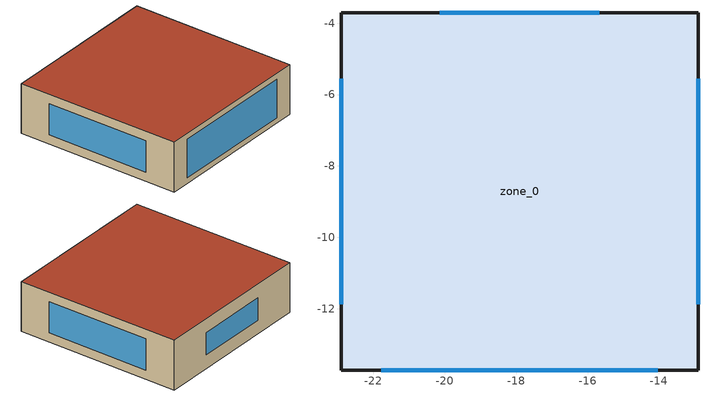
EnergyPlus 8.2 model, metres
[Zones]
zone_0
 floor ground (Interior Floor): -22.91,-13.72 -22.91,-3.72 -12.91,-3.72 -12.91,-13.72 z0
 wall outside (Exterior Wall): -22.91,-13.72 -12.91,-13.72 -12.91,-3.72 -22.91,-3.72 -22.91,-13.72 z0:3
 window (Exterior Window): -21.78,-13.72 -14.03,-13.72 z0.34:2.66; -12.91,-11.88 -12.91,-5.55 / -22.91,-5.55 -22.91,-11.88 z0.55:2.45; -15.67,-3.72 -20.14,-3.72 z0.83:2.17
 roof outside (Exterior Roof): -22.91,-13.72 -12.91,-13.72 -12.91,-3.72 -22.91,-3.72 z3
[Building]
Test_IDF.idf: North Axis {deg}=0; Terrain=City; Loads Convergence Tolerance Value=0.04; Temperature Convergence Tolerance Value {deltaC}=0.4; Solar Distribution=FullInteriorAndExteriorWithReflections; Maximum Number of Warmup Days=25; Minimum Number of Warmup Days=6
[Site:Location]
New York J F Kennedy IntL Ar USA: Latitude {deg}=40.65; Longitude {deg}=-73.8; Time Zone {hr}=-5; Elevation {m}=5
[Material] Thermal Absorptance=0.9
Name | Roughness | Thickness {m} | Conductivity {W/m-K} | Density {kg/m3} | Specific Heat {J/kg-K} | Solar Absorptance | Visible Absorptance
F16 ACOUSTIC TILE | MediumSmooth | 0.0191 | 0.06 | 368 | 590 | 0.3 | 0.3
M11 100MM LIGHTWEIGHT CONCRETE | MediumRough | 0.1016 | 0.53 | 1280 | 840 | 0.5 | 0.5
M01 100MM BRICK | MediumRough | 0.1016 | 0.89 | 1920 | 790 | 0.7 | 0.7
M15 200MM HEAVYWEIGHT CONCRETE | MediumRough | 0.2032 | 1.95 | 2240 | 900 | 0.7 | 0.7
I02 50MM INSULATION BOARD | MediumRough | 0.0508 | 0.03 | 43 | 1210 | 0.7 | 0.7
G01A 19MM GYPSUM BOARD | MediumSmooth | 0.019 | 0.16 | 800 | 1090 | 0.4 | 0.4
[Material:AirGap]
Name | Thermal Resistance {m2-K/W}
F05 CEILING AIR SPACE RESISTANCE | 0.18
F04 WALL AIR SPACE RESISTANCE | 0.15
[WindowMaterial:Glazing]
CLEAR 3MM: Optical Data Type=SpectralAverage; Thickness {m}=0.003; Solar Transmittance at Normal Incidence=0.837; Front Side Solar Reflectance at Normal Incidence=0.075; Back Side Solar Reflectance at Normal Incidence=0; Visible Transmittance at Normal Incidence=0.898; Front Side Visible Reflectance at Normal Incidence=0.081; Back Side Visible Reflectance at Normal Incidence=0; Infrared Transmittance at Normal Incidence=0; Front Side Infrared Hemispherical Emissivity=0.84; Back Side Infrared Hemispherical Emissivity=0.84; Conductivity {W/m-K}=0.9; Dirt Correction Factor for Solar and Visible Transmittance=1; Solar Diffusing=No
[WindowMaterial:Gas]
AIR 13MM: Gas Type=Air; Thickness {m}=0.0127
[Construction]
INTERIOR FLOOR: F16 Acoustic tile, F05 Ceiling air space resistance, M11 100mm lightweight concrete
EXTERIOR WALL: M01 100mm brick, M15 200mm heavyweight concrete, I02 50mm insulation board, F04 Wall air space resistance, G01a 19mm gypsum board
EXTERIOR WINDOW: Clear 3mm, Air 13mm, Clear 3mm
EXTERIOR ROOF: M11 100mm lightweight concrete, F05 Ceiling air space resistance, F16 Acoustic tile
[Zone]
zone_0: Type=1
[People]
zone_0OfficePeople: Zone or ZoneList=zone_0; Number of People Schedule=Medium Office Bldg Occ; Number of People Calculation Method=People/Area; People per Zone Floor Area {person/m2}=0.0565108; Fraction Radiant=0.3; Sensible Heat Fraction=autocalculate; Activity Level Schedule=Medium Office Activity
[Lights]
zone_0OfficeLights: Zone or ZoneList=zone_0; Schedule=Office Bldg Light; Design Level Calculation Method=Watts/Area; Watts per Zone Floor Area {W/m2}=11.8404
[ElectricEquipment]
zone_0ElectricEquipment: Zone or ZoneList=zone_0; Schedule=Medium Office Bldg Equip; Design Level Calculation Method=Watts/Area; Watts per Zone Floor Area {W/m2}=7.64241
[ZoneInfiltration:DesignFlowRate]
zone_0_Infiltration: Zone or ZoneList=zone_0; Schedule=Medium Office Infil Quarter On; Design Flow Rate Calculation Method=Flow/Area; Flow per Zone Floor Area {m3/s-m2}=0.000226568
[ZoneControl:Thermostat]
zone_0 Thermostat: Zone or ZoneList=zone_0; Control Type Schedule=HVAC Operation Schedule; Control 1=zone_0 Thermostat Dual SP Control
[ThermostatSetpoint:DualSetpoint]
zone_0 Thermostat Dual SP Control: Heating Setpoint Temperature Schedule=MEDIUM OFFICE HTGSETP SETPT 19.0; Cooling Setpoint Temperature Schedule=MEDIUM OFFICE CLGSETP SETPT 24.0
[ZoneHVAC:IdealLoadsAirSystem]
zone_0ZoneHVAC:IdealLoadsAirSystem: Maximum Heating Supply Air Temperature {C}=40; Minimum Cooling Supply Air Temperature {C}=11; Heating Limit=NoLimit; Cooling Limit=NoLimit; Dehumidification Control Type=Humidistat; Cooling Sensible Heat Ratio=0.7; Humidification Control Type=None
[Zone equipment]
zone_0: zone_0ZoneHVAC:IdealLoadsAirSystem
[Schedule:Day:Hourly]
Summer Control Type Day Sch; Winter Control Type Day Sch: 4, 4, 4, 4, 4, 4, 4, 4, 4, 4, 4, 4, 4, 4, 4, 4, 4, 4, 4, 4, 4, 4, 4, 4
[Schedule:Day:Interval]
MEDIUM OFFICE ACTIVITY DEFAULT SCHEDULE; MEDIUM OFFICE ACTIVITY SUMMER DESIGN DAY; MEDIUM OFFICE ACTIVITY WINTER DESIGN DAY: No, 24:00, 120
MEDIUM OFFICE BLDG OCC DEFAULT SCHEDULE: No, 06:00, 0, 07:00, 0.1, 08:00, 0.2, 12:00, 0.95, 13:00, 0.5, 17:00, 0.95, 18:00, 0.7, 20:00, 0.4, 22:00, 0.1, 24:00, 0.05
MEDIUM OFFICE BLDG OCC RULE 2 DAY SCHEDULE: No, 06:00, 0, 08:00, 0.1, 14:00, 0.5, 17:00, 0.1, 24:00, 0
MEDIUM OFFICE BLDG OCC SUMMER DESIGN DAY: No, 06:00, 0, 22:00, 1, 24:00, 0.05
MEDIUM OFFICE BLDG OCC WINTER DESIGN DAY; MEDIUM OFFICE BLDG OCC RULE 1 DAY SCHEDULE; OFFICE BLDG LIGHT WINTER DESIGN DAY; MEDIUM OFFICE BLDG EQUIP WINTER DESIGN DAY: No, 24:00, 0
OFFICE BLDG LIGHT DEFAULT SCHEDULE: No, 05:00, 0.05, 07:00, 0.1, 08:00, 0.3, 17:00, 0.9, 18:00, 0.7, 20:00, 0.5, 22:00, 0.3, 23:00, 0.1, 24:00, 0.05
OFFICE BLDG LIGHT RULE 2 DAY SCHEDULE: No, 06:00, 0.05, 08:00, 0.1, 14:00, 0.5, 17:00, 0.15, 24:00, 0.05
OFFICE BLDG LIGHT SUMMER DESIGN DAY; MEDIUM OFFICE BLDG EQUIP SUMMER DESIGN DAY; MEDIUM OFFICE INFIL QUARTER ON RULE 1 DAY SCHEDULE: No, 24:00, 1
OFFICE BLDG LIGHT RULE 1 DAY SCHEDULE: No, 24:00, 0.05
MEDIUM OFFICE BLDG EQUIP DEFAULT SCHEDULE: No, 08:00, 0.4, 12:00, 0.9, 13:00, 0.8, 17:00, 0.9, 18:00, 0.8, 20:00, 0.6, 22:00, 0.5, 24:00, 0.4
MEDIUM OFFICE BLDG EQUIP RULE 2 DAY SCHEDULE: No, 06:00, 0.3, 08:00, 0.4, 14:00, 0.5, 17:00, 0.35, 24:00, 0.3
MEDIUM OFFICE BLDG EQUIP RULE 1 DAY SCHEDULE: No, 24:00, 0.3
MEDIUM OFFICE CLGSETP DEFAULT SCHEDULESETPT 24.0; MEDIUM OFFICE CLGSETP SUMMER DESIGN DAYSETPT 24.0: No, 06:00, 26.7, 22:00, 24, 24:00, 26.7
MEDIUM OFFICE CLGSETP RULE 2 DAY SCHEDULESETPT 24.0: No, 06:00, 26.7, 18:00, 24, 24:00, 26.7
MEDIUM OFFICE CLGSETP WINTER DESIGN DAYSETPT 24.0; MEDIUM OFFICE CLGSETP RULE 1 DAY SCHEDULESETPT 24.0: No, 24:00, 24
MEDIUM OFFICE INFIL QUARTER ON DEFAULT SCHEDULE; MEDIUM OFFICE INFIL QUARTER ON SUMMER DESIGN DAY: No, 06:00, 1, 22:00, 0.25, 24:00, 1
MEDIUM OFFICE INFIL QUARTER ON RULE 2 DAY SCHEDULE; MEDIUM OFFICE INFIL QUARTER ON WINTER DESIGN DAY: No, 06:00, 1, 18:00, 0.25, 24:00, 1
MEDIUM OFFICE HTGSETP DEFAULT SCHEDULESETPT 19.0: No, 06:00, 15.6, 22:00, 19, 24:00, 15.6
MEDIUM OFFICE HTGSETP RULE 2 DAY SCHEDULESETPT 19.0: No, 06:00, 15.6, 18:00, 19, 24:00, 15.6
MEDIUM OFFICE HTGSETP SUMMER DESIGN DAYSETPT 19.0; MEDIUM OFFICE HTGSETP WINTER DESIGN DAYSETPT 19.0; MEDIUM OFFICE HTGSETP RULE 1 DAY SCHEDULESETPT 19.0: No, 24:00, 19
[Schedule:Week:Daily]
SCHEDULE:WEEK:DAILY {8ACABB31-9494-41CD-8C6E-BAAE270AAFFF}: Medium Office Activity Default Schedule, Medium Office Activity Default Schedule, Medium Office Activity Default Schedule, Medium Office Activity Default Schedule, Medium Office Activity Default Schedule, Medium Office Activity Default Schedule, Medium Office Activity Default Schedule, Medium Office Activity Default Schedule, Medium Office Activity Summer Design Day, Medium Office Activity Winter Design Day, Medium Office Activity Default Schedule, Medium Office Activity Default Schedule
SCHEDULE:WEEK:DAILY {E302B0A3-B99B-466F-9AA6-9D8D32FAE3B2}: Medium Office Bldg Occ Default Schedule, Medium Office Bldg Occ Default Schedule, Medium Office Bldg Occ Default Schedule, Medium Office Bldg Occ Default Schedule, Medium Office Bldg Occ Default Schedule, Medium Office Bldg Occ Default Schedule, Medium Office Bldg Occ Rule 2 Day Schedule, Medium Office Bldg Occ Default Schedule, Medium Office Bldg Occ Summer Design Day, Medium Office Bldg Occ Winter Design Day, Medium Office Bldg Occ Default Schedule, Medium Office Bldg Occ Default Schedule
SCHEDULE:WEEK:DAILY {A7A73C02-36A9-4A64-AB6B-1970276B047F}: Medium Office Bldg Occ Rule 1 Day Schedule, Medium Office Bldg Occ Default Schedule, Medium Office Bldg Occ Default Schedule, Medium Office Bldg Occ Default Schedule, Medium Office Bldg Occ Default Schedule, Medium Office Bldg Occ Default Schedule, Medium Office Bldg Occ Rule 2 Day Schedule, Medium Office Bldg Occ Default Schedule, Medium Office Bldg Occ Summer Design Day, Medium Office Bldg Occ Winter Design Day, Medium Office Bldg Occ Default Schedule, Medium Office Bldg Occ Default Schedule
SCHEDULE:WEEK:DAILY {18A47FFC-94AA-4D66-BD3F-1E675068371F}: Office Bldg Light Default Schedule, Office Bldg Light Default Schedule, Office Bldg Light Default Schedule, Office Bldg Light Default Schedule, Office Bldg Light Default Schedule, Office Bldg Light Default Schedule, Office Bldg Light Rule 2 Day Schedule, Office Bldg Light Default Schedule, Office Bldg Light Summer Design Day, Office Bldg Light Winter Design Day, Office Bldg Light Default Schedule, Office Bldg Light Default Schedule
SCHEDULE:WEEK:DAILY {80D2D95F-8568-42A4-A2EC-D1F2B9E86636}: Office Bldg Light Rule 1 Day Schedule, Office Bldg Light Default Schedule, Office Bldg Light Default Schedule, Office Bldg Light Default Schedule, Office Bldg Light Default Schedule, Office Bldg Light Default Schedule, Office Bldg Light Rule 2 Day Schedule, Office Bldg Light Default Schedule, Office Bldg Light Summer Design Day, Office Bldg Light Winter Design Day, Office Bldg Light Default Schedule, Office Bldg Light Default Schedule
SCHEDULE:WEEK:DAILY {9F490D7B-18CB-4091-BFD7-67EB394B02D9}: Medium Office Bldg Equip Default Schedule, Medium Office Bldg Equip Default Schedule, Medium Office Bldg Equip Default Schedule, Medium Office Bldg Equip Default Schedule, Medium Office Bldg Equip Default Schedule, Medium Office Bldg Equip Default Schedule, Medium Office Bldg Equip Rule 2 Day Schedule, Medium Office Bldg Equip Default Schedule, Medium Office Bldg Equip Summer Design Day, Medium Office Bldg Equip Winter Design Day, Medium Office Bldg Equip Default Schedule, Medium Office Bldg Equip Default Schedule
SCHEDULE:WEEK:DAILY {88B5806A-EF9A-4246-AB50-CC95FAE6B14D}: Medium Office Bldg Equip Rule 1 Day Schedule, Medium Office Bldg Equip Default Schedule, Medium Office Bldg Equip Default Schedule, Medium Office Bldg Equip Default Schedule, Medium Office Bldg Equip Default Schedule, Medium Office Bldg Equip Default Schedule, Medium Office Bldg Equip Rule 2 Day Schedule, Medium Office Bldg Equip Default Schedule, Medium Office Bldg Equip Summer Design Day, Medium Office Bldg Equip Winter Design Day, Medium Office Bldg Equip Default Schedule, Medium Office Bldg Equip Default Schedule
SETPT 24.0  {DD16D61D-89F4-46EF-8DBB-123239A6B08A}: MEDIUM OFFICE CLGSETP DEFAULT SCHEDULESETPT 24.0, MEDIUM OFFICE CLGSETP DEFAULT SCHEDULESETPT 24.0, MEDIUM OFFICE CLGSETP DEFAULT SCHEDULESETPT 24.0, MEDIUM OFFICE CLGSETP DEFAULT SCHEDULESETPT 24.0, MEDIUM OFFICE CLGSETP DEFAULT SCHEDULESETPT 24.0, MEDIUM OFFICE CLGSETP DEFAULT SCHEDULESETPT 24.0, MEDIUM OFFICE CLGSETP RULE 2 DAY SCHEDULESETPT 24.0, MEDIUM OFFICE CLGSETP DEFAULT SCHEDULESETPT 24.0, MEDIUM OFFICE CLGSETP SUMMER DESIGN DAYSETPT 24.0, MEDIUM OFFICE CLGSETP WINTER DESIGN DAYSETPT 24.0, MEDIUM OFFICE CLGSETP DEFAULT SCHEDULESETPT 24.0, MEDIUM OFFICE CLGSETP DEFAULT SCHEDULESETPT 24.0
SETPT 24.0  {66DE8A6A-2451-475C-9FC9-0AAFA88AFE80}: MEDIUM OFFICE CLGSETP RULE 1 DAY SCHEDULESETPT 24.0, MEDIUM OFFICE CLGSETP DEFAULT SCHEDULESETPT 24.0, MEDIUM OFFICE CLGSETP DEFAULT SCHEDULESETPT 24.0, MEDIUM OFFICE CLGSETP DEFAULT SCHEDULESETPT 24.0, MEDIUM OFFICE CLGSETP DEFAULT SCHEDULESETPT 24.0, MEDIUM OFFICE CLGSETP DEFAULT SCHEDULESETPT 24.0, MEDIUM OFFICE CLGSETP RULE 2 DAY SCHEDULESETPT 24.0, MEDIUM OFFICE CLGSETP DEFAULT SCHEDULESETPT 24.0, MEDIUM OFFICE CLGSETP SUMMER DESIGN DAYSETPT 24.0, MEDIUM OFFICE CLGSETP WINTER DESIGN DAYSETPT 24.0, MEDIUM OFFICE CLGSETP DEFAULT SCHEDULESETPT 24.0, MEDIUM OFFICE CLGSETP DEFAULT SCHEDULESETPT 24.0
SCHEDULE:WEEK:DAILY {FD981993-0638-4DEB-9426-FBBBB295E941}: Medium Office Infil Quarter On Default Schedule, Medium Office Infil Quarter On Default Schedule, Medium Office Infil Quarter On Default Schedule, Medium Office Infil Quarter On Default Schedule, Medium Office Infil Quarter On Default Schedule, Medium Office Infil Quarter On Default Schedule, Medium Office Infil Quarter On Rule 2 Day Schedule, Medium Office Infil Quarter On Default Schedule, Medium Office Infil Quarter On Summer Design Day, Medium Office Infil Quarter On Winter Design Day, Medium Office Infil Quarter On Default Schedule, Medium Office Infil Quarter On Default Schedule
SCHEDULE:WEEK:DAILY {362E557F-B099-4E5F-9518-D2FDB9D54436}: Medium Office Infil Quarter On Rule 1 Day Schedule, Medium Office Infil Quarter On Default Schedule, Medium Office Infil Quarter On Default Schedule, Medium Office Infil Quarter On Default Schedule, Medium Office Infil Quarter On Default Schedule, Medium Office Infil Quarter On Default Schedule, Medium Office Infil Quarter On Rule 2 Day Schedule, Medium Office Infil Quarter On Default Schedule, Medium Office Infil Quarter On Summer Design Day, Medium Office Infil Quarter On Winter Design Day, Medium Office Infil Quarter On Default Schedule, Medium Office Infil Quarter On Default Schedule
SETPT 19.0  {84ADA557-81DB-4D17-BAC1-73412FA1E47E}: MEDIUM OFFICE HTGSETP DEFAULT SCHEDULESETPT 19.0, MEDIUM OFFICE HTGSETP DEFAULT SCHEDULESETPT 19.0, MEDIUM OFFICE HTGSETP DEFAULT SCHEDULESETPT 19.0, MEDIUM OFFICE HTGSETP DEFAULT SCHEDULESETPT 19.0, MEDIUM OFFICE HTGSETP DEFAULT SCHEDULESETPT 19.0, MEDIUM OFFICE HTGSETP DEFAULT SCHEDULESETPT 19.0, MEDIUM OFFICE HTGSETP RULE 2 DAY SCHEDULESETPT 19.0, MEDIUM OFFICE HTGSETP DEFAULT SCHEDULESETPT 19.0, MEDIUM OFFICE HTGSETP SUMMER DESIGN DAYSETPT 19.0, MEDIUM OFFICE HTGSETP WINTER DESIGN DAYSETPT 19.0, MEDIUM OFFICE HTGSETP DEFAULT SCHEDULESETPT 19.0, MEDIUM OFFICE HTGSETP DEFAULT SCHEDULESETPT 19.0
SETPT 19.0  {6EECE89A-8AAD-4973-A2FD-357796DF62B2}: MEDIUM OFFICE HTGSETP RULE 1 DAY SCHEDULESETPT 19.0, MEDIUM OFFICE HTGSETP DEFAULT SCHEDULESETPT 19.0, MEDIUM OFFICE HTGSETP DEFAULT SCHEDULESETPT 19.0, MEDIUM OFFICE HTGSETP DEFAULT SCHEDULESETPT 19.0, MEDIUM OFFICE HTGSETP DEFAULT SCHEDULESETPT 19.0, MEDIUM OFFICE HTGSETP DEFAULT SCHEDULESETPT 19.0, MEDIUM OFFICE HTGSETP RULE 2 DAY SCHEDULESETPT 19.0, MEDIUM OFFICE HTGSETP DEFAULT SCHEDULESETPT 19.0, MEDIUM OFFICE HTGSETP SUMMER DESIGN DAYSETPT 19.0, MEDIUM OFFICE HTGSETP WINTER DESIGN DAYSETPT 19.0, MEDIUM OFFICE HTGSETP DEFAULT SCHEDULESETPT 19.0, MEDIUM OFFICE HTGSETP DEFAULT SCHEDULESETPT 19.0
Summer Control Type Week Sch: Summer Control Type Day Sch, Summer Control Type Day Sch, Summer Control Type Day Sch, Summer Control Type Day Sch, Summer Control Type Day Sch, Summer Control Type Day Sch, Summer Control Type Day Sch, Summer Control Type Day Sch, Summer Control Type Day Sch, Summer Control Type Day Sch, Summer Control Type Day Sch, Summer Control Type Day Sch
Winter Control Type Week Sch: Winter Control Type Day Sch, Winter Control Type Day Sch, Winter Control Type Day Sch, Winter Control Type Day Sch, Winter Control Type Day Sch, Winter Control Type Day Sch, Winter Control Type Day Sch, Winter Control Type Day Sch, Winter Control Type Day Sch, Winter Control Type Day Sch, Winter Control Type Day Sch, Winter Control Type Day Sch
[Schedule:Year]
MEDIUM OFFICE ACTIVITY: Schedule:Week:Daily {8acabb31-9494-41cd-8c6e-baae270aafff}, 1, 1, 12, 31
MEDIUM OFFICE BLDG OCC: Schedule:Week:Daily {e302b0a3-b99b-466f-9aa6-9d8d32fae3b2}, 1, 1, 1, 3, Schedule:Week:Daily {a7a73c02-36a9-4a64-ab6b-1970276b047f}, 1, 4, 12, 31
OFFICE BLDG LIGHT: Schedule:Week:Daily {18a47ffc-94aa-4d66-bd3f-1e675068371f}, 1, 1, 1, 3, Schedule:Week:Daily {80d2d95f-8568-42a4-a2ec-d1f2b9e86636}, 1, 4, 12, 31
MEDIUM OFFICE BLDG EQUIP: Schedule:Week:Daily {9f490d7b-18cb-4091-bfd7-67eb394b02d9}, 1, 1, 1, 3, Schedule:Week:Daily {88b5806a-ef9a-4246-ab50-cc95fae6b14d}, 1, 4, 12, 31
MEDIUM OFFICE CLGSETP SETPT 24.0: SETPT 24.0  {DD16D61D-89F4-46EF-8DBB-123239A6B08A}, 1, 1, 1, 3, SETPT 24.0  {66DE8A6A-2451-475C-9FC9-0AAFA88AFE80}, 1, 4, 12, 31
MEDIUM OFFICE INFIL QUARTER ON: Schedule:Week:Daily {fd981993-0638-4deb-9426-fbbbb295e941}, 1, 1, 1, 3, Schedule:Week:Daily {362e557f-b099-4e5f-9518-d2fdb9d54436}, 1, 4, 12, 31
MEDIUM OFFICE HTGSETP SETPT 19.0: SETPT 19.0  {84ADA557-81DB-4D17-BAC1-73412FA1E47E}, 1, 1, 1, 3, SETPT 19.0  {6EECE89A-8AAD-4973-A2FD-357796DF62B2}, 1, 4, 12, 31
HVAC Operation Schedule: Winter Control Type Week Sch, 1, 1, 3, 31, Summer Control Type Week Sch, 4, 1, 9, 30, Winter Control Type Week Sch, 10, 1, 12, 31
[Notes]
Time Zone
